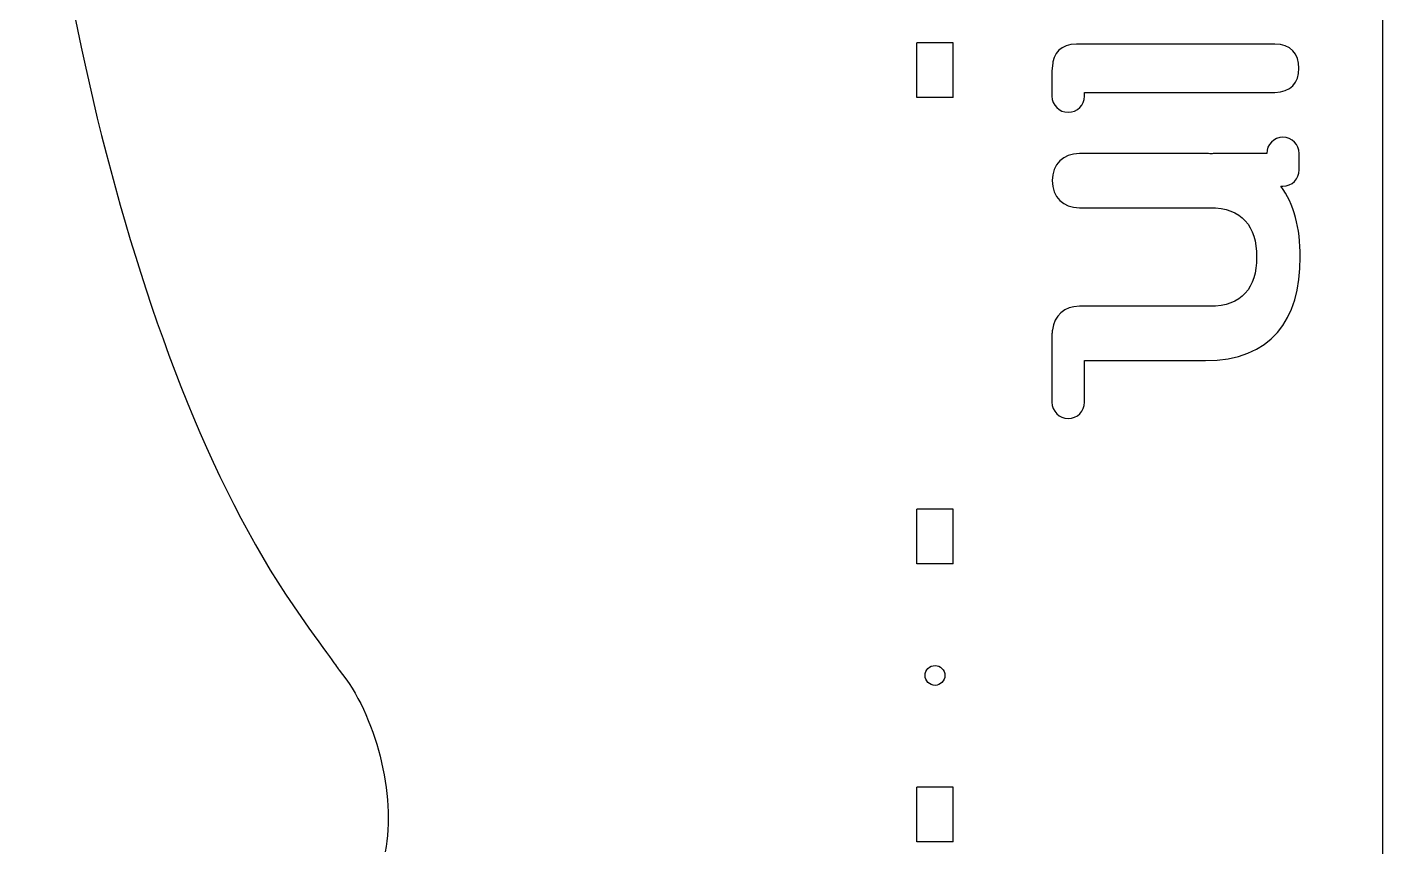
# Model space of a CAD drawing. Header units: millimetres. Extents: x -1172 to -29, y -862 to -38.
# Drawn here: x -231.5 to -36.5, y -635.4 to -517.5 of the extents above; entities that cross this region are included whole.
import ezdxf

# ---------------------------------------------------------------- set-up
doc = ezdxf.new("R2010")
doc.units = ezdxf.units.MM
doc.layers.add('CUTS', color=1, linetype='Continuous', true_color=0xff0000)

msp = doc.modelspace()

# ---------------------------------------------------------------- linework, layer by layer
at = {"layer": 'CUTS', "color": 1, "lineweight": 25, "true_color": 0xff0000}
for p, q in [((-36.5, -826.16), (-36.5, -73.8)), ((-98.31, -519.73), (-103.51, -519.73)), ((-103.51, -527.61), (-103.51, -519.73)), ((-98.31, -527.61), (-98.31, -519.73)), ((-98.31, -527.61), (-103.51, -527.61)), ((-98.31, -586.8), (-103.51, -586.8)), ((-103.51, -594.68), (-103.51, -586.8)), ((-98.31, -594.68), (-98.31, -586.8)), ((-98.31, -594.68), (-103.51, -594.68)), ((-98.31, -626.8), (-103.51, -626.8)), ((-103.51, -634.68), (-103.51, -626.8)), ((-98.31, -634.68), (-98.31, -626.8)), ((-98.31, -634.68), (-103.51, -634.68))]:
    msp.add_line(p, q, dxfattribs=at)
for points in [[(-52.04, -519.92), (-80.58, -519.92)], [(-84.09, -523.68), (-84.09, -527.39)], [(-79.41, -527.39), (-79.41, -526.86), (-52.04, -526.86)], [(-62.03, -535.66), (-80.15, -535.66)], [(-53.21, -535.66), (-60.9, -535.67)], [(-48.53, -538.01), (-48.53, -535.66)], [(-51.18, -540.35), (-50.87, -540.35)], [(-80.15, -543.46), (-61.41, -543.46)], [(-61.41, -557.64), (-80.15, -557.64)], [(-84.09, -561.61), (-84.09, -571.44)], [(-79.41, -571.44), (-79.41, -565.44), (-62.03, -565.44)], [(-193.18, -600.73), (-190.94, -603.92)]]:
    msp.add_lwpolyline(points, dxfattribs=at)
for points in [[(-231.47, -452.19), (-231.47, -498.19), (-217.32, -565.65), (-193.18, -600.73)], [(-80.58, -519.92), (-82.78, -519.92), (-83.95, -521.21), (-84.03, -523.18)], [(-48.57, -523.39), (-48.57, -521.3), (-49.76, -519.92), (-52.04, -519.92)], [(-84.03, -523.18), (-84.07, -523.34), (-84.09, -523.51), (-84.09, -523.68)], [(-52.04, -526.86), (-49.76, -526.86), (-48.57, -525.48), (-48.57, -523.39)], [(-84.09, -527.39), (-84.09, -528.69), (-83.04, -529.73), (-81.75, -529.73)], [(-81.75, -529.73), (-80.45, -529.73), (-79.41, -528.69), (-79.41, -527.39)], [(-50.87, -533.32), (-52.16, -533.32), (-53.21, -534.37), (-53.21, -535.66)], [(-48.53, -535.66), (-48.53, -534.37), (-49.58, -533.32), (-50.87, -533.32)], [(-80.15, -535.66), (-82.48, -535.66), (-84.05, -537.19), (-84.05, -539.56)], [(-61.18, -535.7), (-61.47, -535.69), (-61.74, -535.66), (-62.03, -535.66)], [(-60.9, -535.67), (-61, -535.67), (-61.09, -535.69), (-61.18, -535.7)], [(-50.87, -540.35), (-49.58, -540.35), (-48.53, -539.3), (-48.53, -538.01)], [(-84.05, -539.56), (-84.05, -541.94), (-82.48, -543.46), (-80.15, -543.46)], [(-48.38, -550.55), (-48.38, -546.37), (-49.29, -542.9), (-51.18, -540.35)], [(-61.41, -543.46), (-56.75, -543.46), (-54.66, -546.08), (-54.66, -550.55)], [(-62.03, -565.44), (-52.61, -565.44), (-48.38, -559.63), (-48.38, -550.55)], [(-54.66, -550.55), (-54.66, -555.02), (-56.75, -557.64), (-61.41, -557.64)], [(-80.15, -557.64), (-82.3, -557.64), (-83.79, -558.95), (-84.01, -561.03)], [(-84.01, -561.03), (-84.05, -561.22), (-84.09, -561.41), (-84.09, -561.61)], [(-84.09, -571.44), (-84.09, -572.73), (-83.04, -573.78), (-81.75, -573.78)], [(-81.75, -573.78), (-80.45, -573.78), (-79.41, -572.73), (-79.41, -571.44)], [(-190.94, -603.92), (-186.6, -609.99), (-186.6, -609.99), (-186.6, -609.99)], [(-186.6, -609.99), (-181.34, -616.27), (-178.36, -628.03), (-179.99, -636.14)], [(-102.34, -610.74), (-102.34, -609.95), (-101.7, -609.32), (-100.91, -609.32)], [(-100.91, -609.32), (-100.13, -609.32), (-99.49, -609.95), (-99.49, -610.74)], [(-100.91, -612.17), (-101.7, -612.17), (-102.34, -611.53), (-102.34, -610.74)], [(-99.49, -610.74), (-99.49, -611.53), (-100.13, -612.17), (-100.91, -612.17)]]:
    msp.add_open_spline(points, degree=3, dxfattribs=at)

doc.saveas('drawing.dxf')
